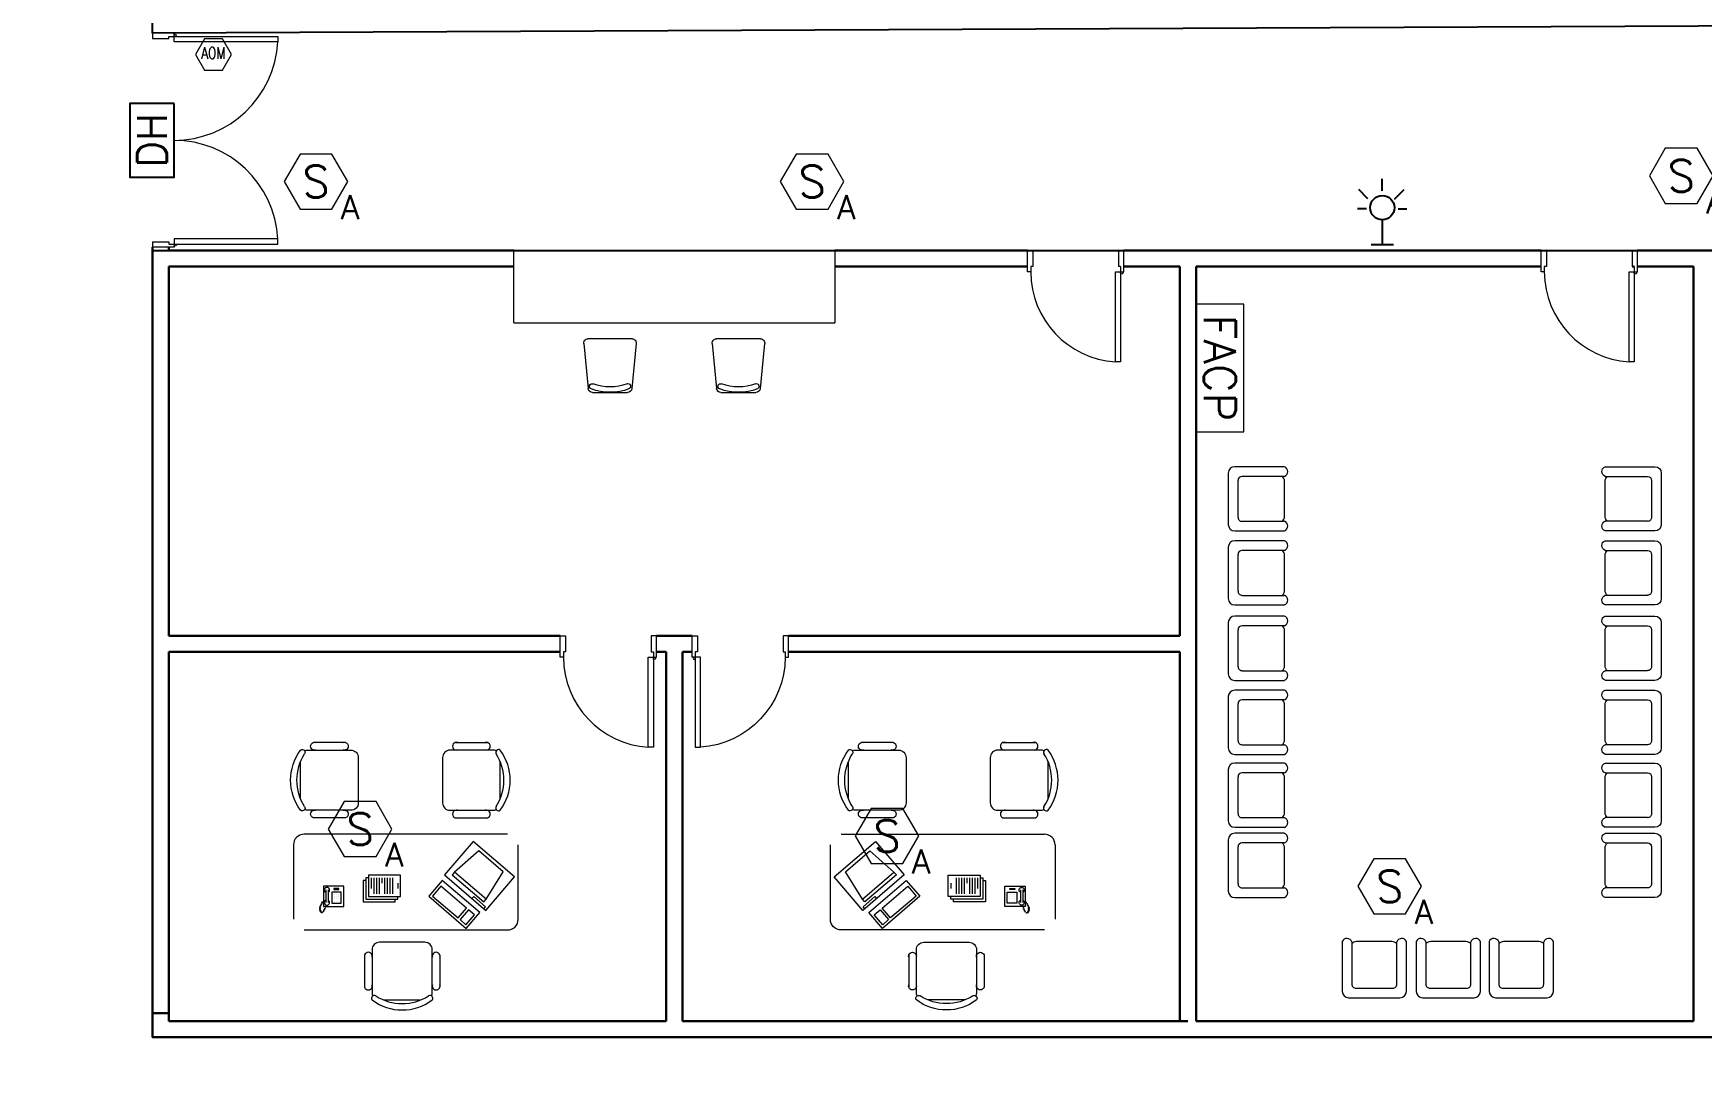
# Model space of a CAD drawing. Extents: x -15 to 256, y 0 to 403.
# Drawn here: x 45.01 to 60.6, y 348.09 to 357.9 of the extents above; entities that cross this region are included whole.
import ezdxf
from ezdxf import colors
from ezdxf.entities.mleader import LeaderData, LeaderLine
from ezdxf.enums import TextEntityAlignment as Align
from ezdxf.math import Vec2, Vec3

# ---------------------------------------------------------------- set-up
doc = ezdxf.new("R2010")
doc.units = 0
doc.header["$LTSCALE"] = 0.15
doc.layers.get('0').update_dxf_attribs({"color": 252})
for name, color, linetype in [('0 fire alarm', 252, 'Continuous'), ('0 public aadress', 252, 'Continuous'), ('0 sockets', 252, 'Continuous'), ('text', 12, 'Continuous')]:
    doc.layers.add(name, color=color, linetype=linetype)
for name, color, linetype, lineweight in [('DOOR', 252, 'Continuous', 20), ('FUR', 252, 'Continuous', 9), ('sofa', 252, 'Continuous', 9), ('T-FIRE-B', 4, 'Continuous', 0), ('T-TEXT', 2, 'Continuous', 0), ('wall', 252, 'Continuous', 30)]:
    doc.layers.add(name, color=color, linetype=linetype, lineweight=lineweight)
doc.styles.add('ROMANS', font='ROMANS.shx', dxfattribs={"width": 0.8})
doc.styles.add('TEXT-NFP', font='simplex.shx')

# ---------------------------------------------------------------- blocks, each defined once
blk = doc.blocks.new('RECTANG')
for p, q in [((1, 1), (0, 1)), ((0, 1), (0, 0)), ((1, 0), (1, 1)), ((0, 0), (1, 0))]:
    blk.add_line(p, q)
blk = doc.blocks.new('IBMAT', base_point=(61, 306))
for p, q in [((75, 307), (75, 306)), ((81, 307), (75, 307)), ((81, 306), (81, 307))]:
    blk.add_line(p, q)
at = {"xscale": 21, "yscale": 17, "zscale": 21}
blk.add_blockref('RECTANG', (61, 306), dxfattribs=at)
blk = doc.blocks.new('KEYBOARD', base_point=(60, 294))
for p, xscale, yscale, zscale in [((60, 294), 19, 8, 19), ((61, 295), 13, 5, 13), ((75, 295), 3, 5, 3)]:
    blk.add_blockref('RECTANG', p, dxfattribs=dict(xscale=xscale, yscale=yscale, zscale=zscale))
blk = doc.blocks.new('FNCOMP')
for p, q in [((-6.64, 16.23), (-8.5, 3.5)), ((6.08, 16.23), (-6.64, 16.23)), ((8, 3.5), (6.08, 16.23)), ((-8.5, 3.5), (-8.5, 2.04)), ((8, 3.5), (-8.5, 3.5)), ((-8.5, 2.04), (8, 2.04)), ((8, 2.04), (8, 3.5))]:
    blk.add_line(p, q)
at = {"xscale": 1.033846153846154, "yscale": 1.033846153846154, "zscale": 1.033846153846154}
for name, p in [('IBMAT', (-10.86, 0)), ('KEYBOARD', (-10.05, -10.5))]:
    blk.add_blockref(name, p, dxfattribs=at)
blk = doc.blocks.new('CHAIR7')
for p, q in [((5.12, 15.04), (17.88, 15.04)), ((0, 9), (0, -9)), ((20, 12), (3, 12)), ((23, -7.44), (23, 7.44)), ((3, -12), (20, -12)), ((5.12, -15), (17.88, -15))]:
    blk.add_line(p, q)
for centre, radius, start, end in [((5.56, 13.54), 1.56, 73.7398, 286.2602), ((17.44, 13.54), 1.56, 253.7398, 106.2602), ((3, 9), 3, 90, 180), ((20, 9), 3, 62.41556, 90), ((22.34, 11.12), 1.1, 53.30994, 212.02741), ((4.82, 0), 19.64, 327.57575, 32.42425), ((7, 0), 20, 323.1301, 36.8699), ((3, -9), 3, 180, 270), ((5.56, -13.5), 1.56, 73.7398, 286.2602), ((17.44, -13.5), 1.56, 253.7398, 106.2602), ((20, -9), 3, 270, 297.58444), ((22.34, -11.12), 1.1, 147.97259, 306.69006)]:
    blk.add_arc(centre, radius, start, end)
blk = doc.blocks.new('FNPHONE')
for p, q in [((-9.1, 0.22), (-9.7, 0.02)), ((-8.9, 0.62), (-9.5, 0.42)), ((-8.7, 1.02), (-9.3, 0.82)), ((-8.5, 1.42), (-9.1, 1.22)), ((-8.3, 1.82), (-8.9, 1.62)), ((-7.14, 0.56), (-7.5, -0.58)), ((-7.29, 6.54), (-7.29, 1.54)), ((-6.29, 6.54), (-6.29, 1.54)), ((-3.87, 4.85), (-3.87, 4.85)), ((-3.87, 3.91), (-3.87, 3.91)), ((-3.87, 2.97), (-3.87, 2.97)), ((-3.87, 2.03), (-3.87, 2.03)), ((-2.94, 4.85), (-2.94, 4.85)), ((-2.94, 3.91), (-2.94, 3.91)), ((-2.94, 2.97), (-2.94, 2.97)), ((-2.94, 2.03), (-2.94, 2.03)), ((-2, 4.85), (-2, 4.85)), ((-2, 3.91), (-2, 3.91)), ((-2, 2.97), (-2, 2.97)), ((-2, 2.03), (-2, 2.03)), ((-9.3, -0.18), (-9.9, -0.38)), ((-9.3, -0.58), (-9.9, -0.78)), ((-9.3, -0.98), (-9.9, -1.18)), ((-9.3, -1.38), (-9.9, -1.58)), ((-9.1, -1.78), (-9.7, -1.98)), ((-8.9, -2.18), (-9.5, -2.38)), ((-8.43, -2.46), (-9.03, -2.66)), ((-7.9, -1.98), (-8.5, -2.18)), ((-7.7, -1.58), (-8.3, -1.78)), ((-7.5, -1.18), (-8.1, -1.38)), ((-7.3, -0.78), (-7.9, -0.98))]:
    blk.add_line(p, q)
for centre, start, end in [((-6.79, 6.54), 298.49146, 241.50854), ((-6.79, 1.54), 118.49146, 61.50854)]:
    blk.add_arc(centre, 1.05, start, end)
for p, xscale, yscale, zscale in [((-8.21, 0), 8.20528234483245, 8.104073169521023, 8.20528234483245), ((-4.03, 6.72), 2.03125, 0.46875, 2.03125), ((-4.81, 1.25), 3.75, 4.375, 3.75)]:
    blk.add_blockref('RECTANG', p, dxfattribs=dict(xscale=xscale, yscale=yscale, zscale=zscale))
blk = doc.blocks.new('D90')
at = {"layer": 'DOOR'}
for points in [[(0.03, 0.2), (0.03, 1.04), (0.078, 1.04), (0.078, 0.2)], [(0.03, 0.2), (0, 0.2), (0, 0), (0.05, 0), (0.05, 0.15), (0.03, 0.15)], [(0.87, 0.2), (0.9, 0.2), (0.9, 0), (0.85, 0), (0.85, 0.15), (0.87, 0.15)]]:
    blk.add_lwpolyline(points, close=True, dxfattribs=at)
blk.add_circle((0.02, 0.21), 0.01, dxfattribs=at)
blk.add_arc((0.025, 0.197), 0.845, 0.2218, 86.3889, dxfattribs=at)
blk = doc.blocks.new('Ch01')
at = {"layer": 'FUR'}
for p, q in [((-0.499, -0.205), (-0.499, 0.207)), ((-0.455, 0.247), (-0.035, 0.205)), ((0.001, 0.165), (0.001, -0.163)), ((-0.455, -0.244), (-0.035, -0.202))]:
    blk.add_line(p, q, dxfattribs=at)
for centre, radius, start, end in [((-0.459, 0.207), 0.04, 84.2894, 180), ((-0.055, 0.168), 0.025, 20.5276, 200.5276), ((-0.499, 0.001), 0.449, 339.1935, 20.5276), ((-0.039, 0.165), 0.04, 0, 84.2894), ((-0.499, 0.001), 0.499, 339.1935, 20.5276), ((-0.459, -0.205), 0.04, 180, 275.7106), ((-0.056, -0.167), 0.025, 159.1935, 339.1935), ((-0.039, -0.163), 0.04, 275.7106, 0)]:
    blk.add_arc(centre, radius, start, end, dxfattribs=at)
blk = doc.blocks.new('ARCH')
at = {"layer": 'DOOR'}
for p, q in [((46.125, 355.955), (46.125, 355.905)), ((55.17, 355.725), (55.15, 355.725))]:
    blk.add_line(p, q, dxfattribs=at)
for points in [[(46.325, 357.875), (46.325, 357.905), (46.125, 357.905), (46.125, 357.855), (46.275, 357.855), (46.275, 357.875)], [(46.325, 357.875), (47.295, 357.875), (47.295, 357.825), (46.325, 357.825)], [(46.325, 355.935), (47.295, 355.935), (47.295, 355.985), (46.325, 355.985)], [(54.33, 355.675), (54.3, 355.675), (54.3, 355.875), (54.35, 355.875), (54.35, 355.725), (54.33, 355.725)], [(59.13, 355.675), (59.1, 355.675), (59.1, 355.875), (59.15, 355.875), (59.15, 355.725), (59.13, 355.725)], [(59.97, 355.675), (60, 355.675), (60, 355.875), (59.95, 355.875), (59.95, 355.725), (59.97, 355.725)], [(55.17, 355.675), (55.17, 354.835), (55.122, 354.835), (55.122, 355.675)], [(59.97, 355.675), (59.97, 354.835), (59.922, 354.835), (59.922, 355.675)]]:
    blk.add_lwpolyline(points, close=True, dxfattribs=at)
for points in [[(46.125, 355.955), (46.275, 355.955), (46.275, 355.935), (46.325, 355.935), (46.325, 355.905), (46.125, 355.905)], [(55.17, 355.725), (55.17, 355.675), (55.2, 355.675), (55.2, 355.875), (55.15, 355.875), (55.15, 355.725)]]:
    blk.add_lwpolyline(points, dxfattribs=at)
for centre in [(46.335, 357.885), (46.335, 355.925), (55.18, 355.665), (59.98, 355.665)]:
    blk.add_circle(centre, 0.01, dxfattribs=at)
for centre, radius, start, end in [((46.325, 357.875), 0.971, 270, 357.0492), ((46.325, 355.933), 0.971, 2.9508, 90), ((55.175, 355.678), 0.845, 180.2218, 266.3889), ((59.975, 355.678), 0.845, 180.2218, 266.3889)]:
    blk.add_arc(centre, radius, start, end, dxfattribs=at)
at = {"layer": 'FUR'}
for p, q in [((56.177, 353.795), (56.177, 353.315)), ((56.702, 353.855), (56.237, 353.855)), ((56.267, 353.727), (56.267, 353.382)), ((56.7, 353.765), (56.305, 353.765)), ((59.698, 353.855), (60.163, 353.855)), ((59.7, 353.765), (60.095, 353.765)), ((60.133, 353.727), (60.133, 353.382)), ((60.223, 353.795), (60.223, 353.315)), ((56.702, 353.39), (56.702, 353.72)), ((59.698, 353.39), (59.698, 353.72)), ((56.305, 353.345), (56.7, 353.345)), ((60.095, 353.345), (59.7, 353.345)), ((56.177, 353.103), (56.177, 352.623)), ((56.237, 353.255), (56.702, 353.255)), ((56.702, 353.163), (56.237, 353.163)), ((60.163, 353.255), (59.698, 353.255)), ((59.698, 353.163), (60.163, 353.163)), ((60.223, 353.103), (60.223, 352.623)), ((56.267, 353.036), (56.267, 352.691)), ((56.7, 353.073), (56.305, 353.073)), ((56.702, 352.698), (56.702, 353.028)), ((59.698, 352.698), (59.698, 353.028)), ((59.7, 353.073), (60.095, 353.073)), ((60.133, 353.036), (60.133, 352.691)), ((56.305, 352.653), (56.7, 352.653)), ((60.095, 352.653), (59.7, 352.653)), ((56.237, 352.563), (56.702, 352.563)), ((60.163, 352.563), (59.698, 352.563)), ((56.177, 352.399), (56.177, 351.919)), ((56.702, 352.459), (56.237, 352.459)), ((56.267, 352.332), (56.267, 351.987)), ((56.7, 352.369), (56.305, 352.369)), ((56.702, 351.994), (56.702, 352.324)), ((59.698, 352.459), (60.163, 352.459)), ((59.698, 351.994), (59.698, 352.324)), ((59.7, 352.369), (60.095, 352.369)), ((60.133, 352.332), (60.133, 351.987)), ((60.223, 352.399), (60.223, 351.919)), ((56.237, 351.859), (56.702, 351.859)), ((56.305, 351.949), (56.7, 351.949)), ((60.163, 351.859), (59.698, 351.859)), ((60.095, 351.949), (59.7, 351.949)), ((56.177, 351.707), (56.177, 351.227)), ((56.702, 351.767), (56.237, 351.767)), ((59.698, 351.767), (60.163, 351.767)), ((60.223, 351.707), (60.223, 351.227)), ((56.267, 351.64), (56.267, 351.295)), ((56.7, 351.677), (56.305, 351.677)), ((56.702, 351.302), (56.702, 351.632)), ((59.698, 351.302), (59.698, 351.632)), ((59.7, 351.677), (60.095, 351.677)), ((60.133, 351.64), (60.133, 351.295)), ((56.305, 351.257), (56.7, 351.257)), ((60.095, 351.257), (59.7, 351.257)), ((56.237, 351.167), (56.702, 351.167)), ((56.702, 351.086), (56.237, 351.086)), ((60.163, 351.167), (59.698, 351.167)), ((59.698, 351.086), (60.163, 351.086)), ((56.177, 351.026), (56.177, 350.546)), ((56.267, 350.958), (56.267, 350.613)), ((56.7, 350.996), (56.305, 350.996)), ((56.702, 350.621), (56.702, 350.951)), ((59.698, 350.621), (59.698, 350.951)), ((59.7, 350.996), (60.095, 350.996)), ((60.133, 350.958), (60.133, 350.613)), ((60.223, 351.026), (60.223, 350.546)), ((56.237, 350.486), (56.702, 350.486)), ((56.305, 350.576), (56.7, 350.576)), ((60.163, 350.486), (59.698, 350.486)), ((60.095, 350.576), (59.7, 350.576)), ((56.177, 350.37), (56.177, 349.89)), ((56.702, 350.43), (56.237, 350.43)), ((56.267, 350.303), (56.267, 349.958)), ((56.7, 350.34), (56.305, 350.34)), ((59.698, 350.43), (60.163, 350.43)), ((59.7, 350.34), (60.095, 350.34)), ((60.133, 350.303), (60.133, 349.958)), ((60.223, 350.37), (60.223, 349.89)), ((56.702, 349.965), (56.702, 350.295)), ((59.698, 349.965), (59.698, 350.295)), ((56.237, 349.83), (56.702, 349.83)), ((56.305, 349.92), (56.7, 349.92)), ((60.163, 349.83), (59.698, 349.83)), ((60.095, 349.92), (59.7, 349.92)), ((57.241, 349.418), (57.241, 348.953)), ((57.331, 349.416), (57.331, 349.02)), ((57.706, 349.418), (57.376, 349.418)), ((57.751, 349.02), (57.751, 349.416)), ((57.841, 348.953), (57.841, 349.418)), ((57.933, 349.418), (57.933, 348.953)), ((58.023, 349.416), (58.023, 349.02)), ((58.398, 349.418), (58.068, 349.418)), ((58.443, 349.02), (58.443, 349.416)), ((58.533, 348.953), (58.533, 349.418)), ((58.615, 349.418), (58.615, 348.953)), ((58.705, 349.416), (58.705, 349.02)), ((59.08, 349.418), (58.75, 349.418)), ((59.125, 349.02), (59.125, 349.416)), ((59.215, 348.953), (59.215, 349.418)), ((57.369, 348.983), (57.714, 348.983)), ((58.061, 348.983), (58.406, 348.983)), ((58.742, 348.983), (59.087, 348.983)), ((57.301, 348.893), (57.781, 348.893)), ((57.993, 348.893), (58.473, 348.893)), ((58.675, 348.893), (59.155, 348.893))]:
    blk.add_line(p, q, dxfattribs=at)
for centre, major_axis, start_param, end_param in [((56.237, 353.795), (0.0424, 0.0424), 0.785398, 2.356194), ((56.305, 353.727), (-0.0265, 0.0265), -0.785398, 0.785398), ((56.642, 353.72), (-0.0424, 0.0424), 3.926991, 4.775053), ((56.685, 353.81), (-0.0339, 0.0339), 2.685296, 5.122584), ((56.237, 353.315), (-0.0424, 0.0424), 0.785398, 2.356194), ((56.305, 353.382), (0.0265, 0.0265), 2.356194, 3.926991), ((56.642, 353.39), (0.0424, 0.0424), 4.649725, 5.497787), ((56.685, 353.3), (0.0339, 0.0339), 4.302194, 6.739482), ((56.237, 353.103), (0.0424, 0.0424), 0.785398, 2.356194), ((56.685, 353.119), (-0.0339, 0.0339), 2.685296, 5.122584), ((56.305, 353.036), (-0.0265, 0.0265), -0.785398, 0.785398), ((56.642, 353.028), (-0.0424, 0.0424), 3.926991, 4.775053), ((56.305, 352.691), (0.0265, 0.0265), 2.356194, 3.926991), ((56.642, 352.698), (0.0424, 0.0424), 4.649725, 5.497787), ((56.685, 352.608), (0.0339, 0.0339), 4.302194, 6.739482), ((56.237, 352.623), (-0.0424, 0.0424), 0.785398, 2.356194), ((56.237, 352.399), (0.0424, 0.0424), 0.785398, 2.356194), ((56.305, 352.332), (-0.0265, 0.0265), -0.785398, 0.785398), ((56.642, 352.324), (-0.0424, 0.0424), 3.926991, 4.775053), ((56.685, 352.415), (-0.0339, 0.0339), 2.685296, 5.122584), ((56.237, 351.919), (-0.0424, 0.0424), 0.785398, 2.356194), ((56.305, 351.987), (0.0265, 0.0265), 2.356194, 3.926991), ((56.642, 351.994), (0.0424, 0.0424), 4.649725, 5.497787), ((56.685, 351.904), (0.0339, 0.0339), 4.302194, 6.739482), ((56.237, 351.707), (0.0424, 0.0424), 0.785398, 2.356194), ((56.685, 351.723), (-0.0339, 0.0339), 2.685296, 5.122584), ((56.305, 351.64), (-0.0265, 0.0265), -0.785398, 0.785398), ((56.642, 351.632), (-0.0424, 0.0424), 3.926991, 4.775053), ((56.305, 351.295), (0.0265, 0.0265), 2.356194, 3.926991), ((56.642, 351.302), (0.0424, 0.0424), 4.649725, 5.497787), ((56.685, 351.212), (0.0339, 0.0339), 4.302194, 6.739482), ((56.237, 351.227), (-0.0424, 0.0424), 0.785398, 2.356194), ((56.237, 351.026), (0.0424, 0.0424), 0.785398, 2.356194), ((56.685, 351.041), (-0.0339, 0.0339), 2.685296, 5.122584), ((56.305, 350.958), (-0.0265, 0.0265), -0.785398, 0.785398), ((56.642, 350.951), (-0.0424, 0.0424), 3.926991, 4.775053), ((56.305, 350.613), (0.0265, 0.0265), 2.356194, 3.926991), ((56.642, 350.621), (0.0424, 0.0424), 4.649725, 5.497787), ((56.237, 350.546), (-0.0424, 0.0424), 0.785398, 2.356194), ((56.685, 350.53), (0.0339, 0.0339), 4.302194, 6.739482), ((56.237, 350.37), (0.0424, 0.0424), 0.785398, 2.356194), ((56.305, 350.303), (-0.0265, 0.0265), -0.785398, 0.785398), ((56.642, 350.295), (-0.0424, 0.0424), 3.926991, 4.775053), ((56.685, 350.385), (-0.0339, 0.0339), 2.685296, 5.122584), ((56.237, 349.89), (-0.0424, 0.0424), 0.785398, 2.356194), ((56.305, 349.958), (0.0265, 0.0265), 2.356194, 3.926991), ((56.642, 349.965), (0.0424, 0.0424), 4.649725, 5.497787), ((56.685, 349.875), (0.0339, 0.0339), 4.302194, 6.739482), ((57.286, 349.4), (0.0339, 0.0339), 5.826889, 8.264177), ((57.376, 349.358), (0.0424, 0.0424), 0.785398, 1.63346), ((57.706, 349.358), (-0.0424, 0.0424), 4.649725, 5.497787), ((57.797, 349.4), (-0.0339, 0.0339), 4.302194, 6.739482), ((57.978, 349.4), (0.0339, 0.0339), 5.826889, 8.264177), ((58.068, 349.358), (0.0424, 0.0424), 0.785398, 1.63346), ((58.398, 349.358), (-0.0424, 0.0424), 4.649725, 5.497787), ((58.488, 349.4), (-0.0339, 0.0339), 4.302194, 6.739482), ((58.659, 349.4), (0.0339, 0.0339), 5.826889, 8.264177), ((58.75, 349.358), (0.0424, 0.0424), 0.785398, 1.63346), ((59.08, 349.358), (-0.0424, 0.0424), 4.649725, 5.497787), ((59.17, 349.4), (-0.0339, 0.0339), 4.302194, 6.739482), ((57.301, 348.953), (-0.0424, 0.0424), 0.785398, 2.356194), ((57.369, 349.02), (0.0265, 0.0265), 2.356194, 3.926991), ((57.714, 349.02), (-0.0265, 0.0265), 2.356194, 3.926991), ((57.781, 348.953), (0.0424, 0.0424), 3.926991, 5.497787), ((57.993, 348.953), (-0.0424, 0.0424), 0.785398, 2.356194), ((58.061, 349.02), (0.0265, 0.0265), 2.356194, 3.926991), ((58.406, 349.02), (-0.0265, 0.0265), 2.356194, 3.926991), ((58.473, 348.953), (0.0424, 0.0424), 3.926991, 5.497787), ((58.675, 348.953), (-0.0424, 0.0424), 0.785398, 2.356194), ((58.742, 349.02), (0.0265, 0.0265), 2.356194, 3.926991), ((59.087, 349.02), (-0.0265, 0.0265), 2.356194, 3.926991), ((59.155, 348.953), (0.0424, 0.0424), 3.926991, 5.497787)]:
    blk.add_ellipse(centre, major_axis=major_axis, ratio=1, start_param=start_param, end_param=end_param, dxfattribs=at)
at = {"layer": 'FUR', "extrusion": (0, 0, -1)}
for centre, major_axis, start_param, end_param in [((59.715, 353.81), (0.0339, 0.0339), 2.685296, 5.122584), ((59.758, 353.72), (0.0424, 0.0424), 3.926991, 4.775053), ((60.095, 353.727), (0.0265, 0.0265), -0.785398, 0.785398), ((60.163, 353.795), (-0.0424, 0.0424), 0.785398, 2.356194), ((59.715, 353.3), (-0.0339, 0.0339), 4.302194, 6.739482), ((59.758, 353.39), (-0.0424, 0.0424), 4.649725, 5.497787), ((60.095, 353.382), (-0.0265, 0.0265), 2.356194, 3.926991), ((60.163, 353.315), (0.0424, 0.0424), 0.785398, 2.356194), ((59.715, 353.119), (0.0339, 0.0339), 2.685296, 5.122584), ((60.163, 353.103), (-0.0424, 0.0424), 0.785398, 2.356194), ((59.758, 353.028), (0.0424, 0.0424), 3.926991, 4.775053), ((60.095, 353.036), (0.0265, 0.0265), -0.785398, 0.785398), ((59.715, 352.608), (-0.0339, 0.0339), 4.302194, 6.739482), ((59.758, 352.698), (-0.0424, 0.0424), 4.649725, 5.497787), ((60.095, 352.691), (-0.0265, 0.0265), 2.356194, 3.926991), ((60.163, 352.623), (0.0424, 0.0424), 0.785398, 2.356194), ((59.715, 352.415), (0.0339, 0.0339), 2.685296, 5.122584), ((59.758, 352.324), (0.0424, 0.0424), 3.926991, 4.775053), ((60.095, 352.332), (0.0265, 0.0265), -0.785398, 0.785398), ((60.163, 352.399), (-0.0424, 0.0424), 0.785398, 2.356194), ((59.715, 351.904), (-0.0339, 0.0339), 4.302194, 6.739482), ((59.758, 351.994), (-0.0424, 0.0424), 4.649725, 5.497787), ((60.095, 351.987), (-0.0265, 0.0265), 2.356194, 3.926991), ((60.163, 351.919), (0.0424, 0.0424), 0.785398, 2.356194), ((59.715, 351.723), (0.0339, 0.0339), 2.685296, 5.122584), ((60.163, 351.707), (-0.0424, 0.0424), 0.785398, 2.356194), ((59.758, 351.632), (0.0424, 0.0424), 3.926991, 4.775053), ((60.095, 351.64), (0.0265, 0.0265), -0.785398, 0.785398), ((59.715, 351.212), (-0.0339, 0.0339), 4.302194, 6.739482), ((59.758, 351.302), (-0.0424, 0.0424), 4.649725, 5.497787), ((60.095, 351.295), (-0.0265, 0.0265), 2.356194, 3.926991), ((59.715, 351.041), (0.0339, 0.0339), 2.685296, 5.122584), ((60.163, 351.227), (0.0424, 0.0424), 0.785398, 2.356194), ((60.163, 351.026), (-0.0424, 0.0424), 0.785398, 2.356194), ((59.758, 350.951), (0.0424, 0.0424), 3.926991, 4.775053), ((60.095, 350.958), (0.0265, 0.0265), -0.785398, 0.785398), ((59.758, 350.621), (-0.0424, 0.0424), 4.649725, 5.497787), ((60.095, 350.613), (-0.0265, 0.0265), 2.356194, 3.926991), ((59.715, 350.53), (-0.0339, 0.0339), 4.302194, 6.739482), ((60.163, 350.546), (0.0424, 0.0424), 0.785398, 2.356194), ((59.715, 350.385), (0.0339, 0.0339), 2.685296, 5.122584), ((59.758, 350.295), (0.0424, 0.0424), 3.926991, 4.775053), ((60.095, 350.303), (0.0265, 0.0265), -0.785398, 0.785398), ((60.163, 350.37), (-0.0424, 0.0424), 0.785398, 2.356194), ((59.715, 349.875), (-0.0339, 0.0339), 4.302194, 6.739482), ((59.758, 349.965), (-0.0424, 0.0424), 4.649725, 5.497787), ((60.095, 349.958), (-0.0265, 0.0265), 2.356194, 3.926991), ((60.163, 349.89), (0.0424, 0.0424), 0.785398, 2.356194)]:
    blk.add_ellipse(centre, major_axis=major_axis, ratio=1, start_param=start_param, end_param=end_param, dxfattribs=at)
at = {"layer": 'sofa'}
for p, q in [((49.5, 355.875), (52.5, 355.875)), ((49.5, 355.2), (49.5, 355.875)), ((52.5, 355.875), (52.5, 355.2)), ((49.5, 355.2), (52.5, 355.2)), ((47.441, 350.321), (47.441, 349.627)), ((49.441, 350.421), (47.541, 350.421)), ((52.559, 350.421), (54.459, 350.421)), ((54.559, 350.321), (54.559, 349.627))]:
    blk.add_line(p, q, dxfattribs=at)
for points in [[(47.541, 349.527), (49.441, 349.527, 0.414214), (49.541, 349.627), (49.541, 350.321)], [(54.459, 349.527), (52.559, 349.527, -0.414214), (52.459, 349.627), (52.459, 350.321)]]:
    blk.add_lwpolyline(points, format="xyb", dxfattribs=at)
for points in [[(48.117, 349.989), (48.092, 349.989), (48.092, 349.789), (48.392, 349.789), (48.392, 349.814)], [(48.142, 350.014), (48.117, 350.014), (48.117, 349.814), (48.417, 349.814), (48.417, 349.839)], [(48.442, 350.039), (48.142, 350.039), (48.142, 349.839), (48.442, 349.839), (48.442, 350.039)], [(48.167, 350.014), (48.167, 349.914)], [(48.192, 350.014), (48.192, 349.864)], [(48.217, 350.014), (48.217, 349.864)], [(48.242, 350.014), (48.242, 349.864)], [(48.267, 350.014), (48.267, 349.964)], [(48.292, 350.014), (48.292, 349.864)], [(48.317, 350.014), (48.317, 349.864)], [(48.342, 350.014), (48.342, 349.864)], [(48.367, 350.014), (48.367, 349.864)], [(53.558, 350.039), (53.858, 350.039), (53.858, 349.839), (53.558, 349.839), (53.558, 350.039)], [(53.858, 350.014), (53.883, 350.014), (53.883, 349.814), (53.583, 349.814), (53.583, 349.839)], [(53.883, 349.989), (53.908, 349.989), (53.908, 349.789), (53.608, 349.789), (53.608, 349.814)], [(53.633, 350.014), (53.633, 349.864)], [(53.658, 350.014), (53.658, 349.864)], [(53.683, 350.014), (53.683, 349.864)], [(53.708, 350.014), (53.708, 349.864)], [(53.733, 350.014), (53.733, 349.964)], [(53.758, 350.014), (53.758, 349.864)], [(53.783, 350.014), (53.783, 349.864)], [(53.808, 350.014), (53.808, 349.864)], [(53.833, 350.014), (53.833, 349.914)], [(48.417, 349.964), (48.417, 349.914)], [(53.583, 349.964), (53.583, 349.914)]]:
    blk.add_lwpolyline(points, dxfattribs=at)
for centre, start, end in [((47.541, 350.321), 90, 180), ((54.459, 350.321), 0, 90)]:
    blk.add_arc(centre, 0.1, start, end, dxfattribs=at)
at = {"layer": 'wall'}
for p, q in [((46.125, 355.905), (46.125, 355.2)), ((46.275, 355.905), (46.275, 355.875)), ((49.5, 355.875), (46.275, 355.875)), ((54.3, 355.875), (52.5, 355.875)), ((55.8, 355.875), (55.2, 355.875)), ((59.1, 355.875), (55.8, 355.875)), ((63.9, 355.875), (60, 355.875)), ((49.5, 355.725), (46.275, 355.725)), ((46.275, 355.725), (46.275, 352.275)), ((54.3, 355.725), (52.5, 355.725)), ((55.725, 355.725), (55.2, 355.725)), ((55.725, 355.725), (55.725, 352.275)), ((59.1, 355.725), (55.875, 355.725)), ((55.875, 355.725), (55.875, 348.675)), ((59.97, 355.725), (59.95, 355.725)), ((60.525, 355.725), (60, 355.725)), ((60.525, 355.725), (60.525, 348.675)), ((46.125, 355.275), (46.125, 348.525)), ((55.875, 355.125), (55.875, 348.675)), ((49.934, 352.275), (46.275, 352.275)), ((51.166, 352.275), (50.834, 352.275)), ((55.725, 352.275), (52.066, 352.275)), ((46.275, 352.125), (46.275, 348.675)), ((49.934, 352.125), (46.275, 352.125)), ((50.925, 352.125), (50.834, 352.125)), ((50.925, 352.125), (50.925, 348.675)), ((51.075, 352.125), (51.075, 348.675)), ((51.166, 352.125), (51.075, 352.125)), ((55.725, 352.125), (52.066, 352.125)), ((55.725, 352.125), (55.725, 348.675)), ((46.275, 348.75), (46.125, 348.75)), ((46.275, 348.675), (50.925, 348.675)), ((51.075, 348.675), (55.8, 348.675)), ((60.525, 348.675), (55.875, 348.675)), ((60.525, 348.675), (55.875, 348.675)), ((60.525, 348.675), (55.875, 348.675)), ((56.351, 348.675), (55.875, 348.675)), ((56.351, 348.675), (55.875, 348.675)), ((58.725, 348.675), (56.351, 348.675)), ((57.904, 348.675), (59.42, 348.675)), ((60.525, 348.675), (58.301, 348.675)), ((60.525, 348.675), (58.725, 348.675)), ((60.525, 348.675), (58.875, 348.675)), ((59.42, 348.675), (60.525, 348.675)), ((46.125, 348.525), (55.8, 348.525)), ((55.725, 348.525), (55.65, 348.525)), ((55.725, 348.525), (55.65, 348.525)), ((55.725, 348.525), (55.65, 348.525)), ((82.275, 348.525), (55.724, 348.525)), ((65.4, 348.525), (55.724, 348.525)), ((65.325, 348.525), (55.724, 348.525)), ((57.8, 348.525), (55.724, 348.525))]:
    blk.add_line(p, q, dxfattribs=at)
at = {"layer": 'DOOR', "rotation": 180}
blk.add_blockref('D90', (50.834, 352.275), dxfattribs=at)
at = {"layer": 'DOOR', "xscale": -1, "rotation": 180}
blk.add_blockref('D90', (51.166, 352.275), dxfattribs=at)
at = {"layer": 'sofa', "yscale": 0.0234375, "zscale": 0.0234375}
for name, p, xscale in [('CHAIR7', (48.047, 350.926), -0.0234375), ('CHAIR7', (48.834, 350.926), 0.0234375), ('CHAIR7', (53.166, 350.926), -0.0234375), ('CHAIR7', (53.953, 350.926), 0.0234375), ('FNPHONE', (47.913, 349.747), 0.0234375), ('FNPHONE', (54.087, 349.747), -0.0234375)]:
    blk.add_blockref(name, p, dxfattribs=dict(at, xscale=xscale))
at = {"layer": 'sofa'}
for name, p, xscale, yscale, zscale, rotation in [('FNCOMP', (49.045, 349.875), 0.02343749999997079, 0.02343749999997079, 0.02343749999997079, 319.3987053547845), ('FNCOMP', (52.955, 349.875), -0.02343749999997079, 0.0234375, 0.0234375, 40.60129464521547), ('CHAIR7', (48.457, 349.412), 0.0234375, 0.0234375, 0.0234375, 270), ('CHAIR7', (53.543, 349.412), -0.0234375, 0.0234375, 0.0234375, 90)]:
    blk.add_blockref(name, p, dxfattribs=dict(at, xscale=xscale, yscale=yscale, zscale=zscale, rotation=rotation))
at = {"layer": 'wall', "xscale": -1, "rotation": 90}
for p in [(50.4, 354.55), (51.6, 354.55)]:
    blk.add_blockref('Ch01', p, dxfattribs=at)
blk = doc.blocks.new('dressable smoke detectore above false ceiling')
blk.add_lwpolyline([(200, 0), (100, 173), (-100, 173), (-200, 0), (-100, -173), (100, -173)], close=True)
at = {"layer": 'T-TEXT', "style": 'ROMANS'}
blk.add_attdef('S', text='', height=200, dxfattribs=at).set_placement((0, 0, 0), align=Align.MIDDLE)
blk.add_attdef('A', text='', height=150, dxfattribs=at).set_placement((215, -161), align=Align.MIDDLE_CENTER)
blk = doc.blocks.new('door holder')
blk.add_lwpolyline([(250, 0), (250, 300), (-250, 300), (-250, 0)], close=True)
at = {"layer": 'T-TEXT', "style": 'TEXT-NFP'}
blk.add_attdef('DH', text='', height=200, dxfattribs=at).set_placement((0, 150, 0), align=Align.MIDDLE)
blk = doc.blocks.new('strobe light')
at = {"color": 1}
for p, q in [((-1, 374), (-1, 450)), ((-90, 325), (-148, 383)), ((135, 380), (75, 321)), ((-99, 262), (-155, 262)), ((99, 262), (155, 262)), ((0, 193), (0, 35)), ((71, 35), (-71, 35)), ((71, 0), (-71, 0))]:
    blk.add_line(p, q, dxfattribs=at)
blk.add_circle((0, 269), 75.9, dxfattribs=at)
blk = doc.blocks.new('*U58')
blk.add_lwpolyline([(400, 0), (400, 300), (-400, 300), (-400, 0)], close=True)
at = {"layer": 'T-TEXT', "style": 'TEXT-NFP'}
blk.add_attdef('FACP', text='', height=200, dxfattribs=at).set_placement((0, 150, 0), align=Align.MIDDLE)
blk = doc.blocks.new('*U132')
blk.add_lwpolyline([(231, 200), (115, 400), (-115, 400), (-231, 200), (-115, 0), (115, 0)], close=True)
at = {"layer": 'T-TEXT', "style": 'TEXT-NFP', "width": 0.75}
blk.add_attdef('AOM', text='', height=150, dxfattribs=at).set_placement((0, 200, 0), align=Align.MIDDLE)

msp = doc.modelspace()

# ---------------------------------------------------------------- linework, layer by layer
at = {"layer": '0 public aadress', "color": 3}
msp.add_lwpolyline([(43.759, 329.5), (46.125, 331.866), (46.125, 346.275), (87.369, 346.275), (89.319, 346.275), (94.2, 351.141), (94.275, 354.569), (88.231, 348.525), (46.125, 348.525), (46.125, 355.875), (94.275, 355.875), (94.275, 358.125), (46.125, 357.905), (46.125, 367.875), (65.325, 367.875), (65.325, 375.075), (74.925, 375.075), (74.925, 377.09)], dxfattribs=at)

# ---------------------------------------------------------------- block references
at = {"layer": '0 fire alarm', "color": 3, "xscale": 0.001374, "yscale": 0.001374, "zscale": 0.001374, "rotation": 90}
msp.add_blockref('door holder', (46.325, 356.904), dxfattribs=at).add_auto_attribs({'DH': 'DH'})
at = {"layer": '0 fire alarm', "color": 3, "xscale": 0.001488, "yscale": 0.001488, "zscale": 0.001488}
msp.add_blockref('strobe light', (57.616, 355.875), dxfattribs=at)
at = {"layer": '0 sockets', "color": 3}
msp.add_blockref('ARCH', (0, 0), dxfattribs=at)
at = {"layer": 'T-FIRE-B'}
ref = msp.add_blockref('*U132', (46.694, 357.561), dxfattribs=dict(at, xscale=0.000728840559381299, yscale=0.000728840559381299, zscale=0.000728840559381299))
ref.add_attrib('AOM', 'AOM', dxfattribs={"layer": 'T-TEXT', "height": 0.1093, "rotation": 360, "style": 'TEXT-NFP', "width": 0.75}).set_placement((46.692, 357.72), align=Align.MIDDLE)
at = {"layer": 'T-FIRE-B', "xscale": 0.001487761816891826, "yscale": 0.001487761816891826, "zscale": 0.001487761816891826}
for p in [(47.651, 356.519), (52.288, 356.519), (60.409, 356.573), (48.064, 350.47), (52.987, 350.405), (57.685, 349.935)]:
    msp.add_blockref('dressable smoke detectore above false ceiling', p, dxfattribs=at).add_auto_attribs({'S': 'S', 'A': 'A'})
at = {"layer": 'T-FIRE-B', "xscale": 0.001487761816891826, "yscale": 0.001487761816891826, "zscale": 0.001487761816891826, "rotation": 270}
msp.add_blockref('*U58', (55.875, 354.777), dxfattribs=at).add_auto_attribs({'FACP': 'FACP'})

# ---------------------------------------------------------------- leaders
at = {"layer": 'text'}
ml = msp.add_multileader_mtext('Standard', dxfattribs=at)
ml.set_content('For interface with fire fithing panel', color=256)
ml.set_leader_properties()
ml.build(insert=Vec2(0, 0))
ml.multileader.update_dxf_attribs({"text_right_attachment_type": 6, "dogleg_length": 0.36, "arrow_head_size": 0.0367})
ctx = ml.context
ctx.base_point, ctx.char_height, ctx.arrow_head_size, ctx.landing_gap_size, ctx.plane_origin = Vec3(40.938, 358.606), 0.14693, 0.0367, 0.00147, Vec3(45.903, 358.405)
ctx.right_attachment, ctx.text_align_type = 6, 2
notes = []
notes.append((ctx, [(0, (1, 1, 0), (45.765, 358.508), (-1, 0), 0.000264, [(0, [(45.903, 358.405)], 0, [])])]))
ctx.mtext.insert, ctx.mtext.alignment, ctx.mtext.flow_direction = Vec3(45.763, 358.698), 3, 5
for ctx, leaders in notes:
    for number, flags, end, landing, length, lines in leaders:
        leader = LeaderData()
        leader.index, (leader.has_last_leader_line, leader.has_dogleg_vector, leader.attachment_direction) = number, flags
        leader.last_leader_point, leader.dogleg_vector, leader.dogleg_length = Vec3(end), Vec3(landing), length
        for number, points, colour, breaks in lines:
            line = LeaderLine()
            line.index, line.vertices, line.color, line.breaks = number, Vec3.list(points), colors.encode_raw_color(colour), breaks
            leader.lines.append(line)
        ctx.leaders.append(leader)

doc.saveas('drawing.dxf')
